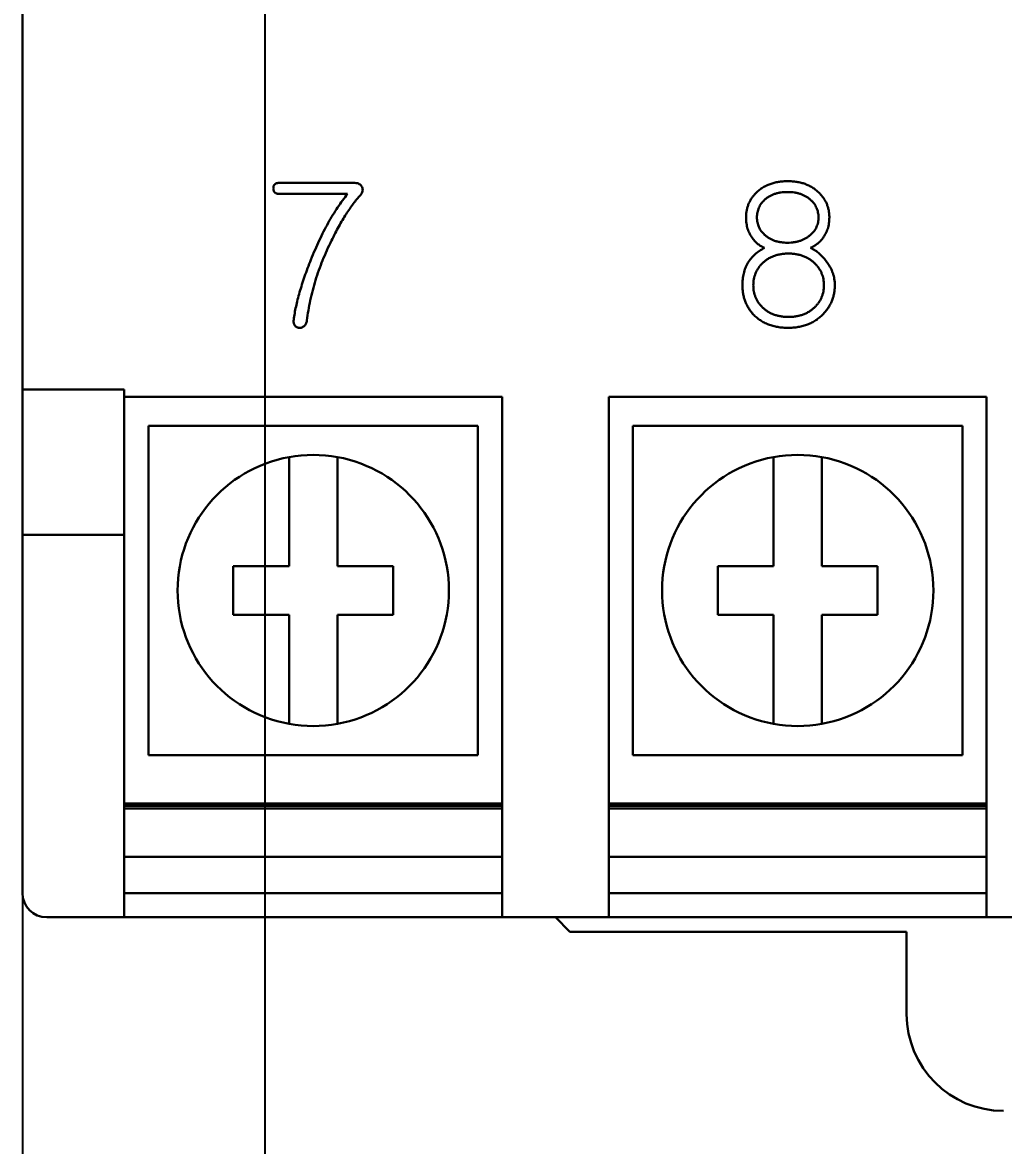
# Model space of a CAD drawing. Header units: millimetres. Extents: x 2473 to 2777, y 1336 to 1553.
# Drawn here: x 2584.52 to 2604.77, y 1377.84 to 1401.03 of the extents above; entities that cross this region are included whole.
import ezdxf

# ---------------------------------------------------------------- set-up
doc = ezdxf.new("R2010")
doc.units = ezdxf.units.MM
doc.layers.add('Z_OM_DIM', color=3, linetype='Continuous')
doc.layers.add('Z_OM_OUTLINE', color=7, linetype='Continuous', lineweight=30)
doc.styles.get("Standard").update_dxf_attribs({"font": 'arial.ttf'})
doc.dimstyles.new('AUTONICS SPEC$0', dxfattribs={"dimtxt": 2.5, "dimasz": 1.2, "dimexe": 0.5, "dimexo": 0.5, "dimgap": 0.5, "dimtad": 1, "dimlfac": 0.5, "dimdsep": 46, "dimtxsty": 'Standard', "dimcen": 0, "dimclrd": 256, "dimclre": 256, "dimclrt": 2, "dimazin": 2, "dimtp": 0.1, "dimtm": 0.1, "dimtfac": 0.71, "dimtmove": 0, "dimatfit": 3, "dimfxl": 0, "dimlwd": -1, "dimlwe": -1, "dimarcsym": 0})

# ---------------------------------------------------------------- blocks, each defined once
blk = doc.blocks.new('*D17')
at = {"layer": 'Defpoints', "color": 0}
for p in [(2584.525, 1383.55), (2634.525, 1383.55), (2634.525, 1364.935)]:
    blk.add_point(p, dxfattribs=at)
at = {"layer": 'Z_OM_DIM'}
for p, q in [((2584.525, 1383.05), (2584.525, 1364.435)), ((2634.525, 1383.05), (2634.525, 1364.435)), ((2585.725, 1364.935), (2633.325, 1364.935))]:
    blk.add_line(p, q, dxfattribs=at)
for points in [[(2585.725, 1365.135), (2585.725, 1364.735), (2584.525, 1364.935)], [(2633.325, 1365.135), (2633.325, 1364.735), (2634.525, 1364.935)]]:
    blk.add_solid(points, dxfattribs=at)
at = {"layer": 'Z_OM_DIM', "color": 2, "insert": (2609.525, 1366.712), "char_height": 2.5, "attachment_point": 5}
blk.add_mtext('50', dxfattribs=at)
blk = doc.blocks.new('*D18')
at = {"layer": 'Defpoints', "color": 0}
for p in [(2589.525, 1417.55), (2629.525, 1417.55), (2629.525, 1369.401)]:
    blk.add_point(p, dxfattribs=at)
at = {"layer": 'Z_OM_DIM'}
for p, q in [((2589.525, 1417.05), (2589.525, 1368.901)), ((2629.525, 1417.05), (2629.525, 1368.901)), ((2590.725, 1369.401), (2628.325, 1369.401))]:
    blk.add_line(p, q, dxfattribs=at)
for points in [[(2590.725, 1369.601), (2590.725, 1369.201), (2589.525, 1369.401)], [(2628.325, 1369.601), (2628.325, 1369.201), (2629.525, 1369.401)]]:
    blk.add_solid(points, dxfattribs=at)
at = {"layer": 'Z_OM_DIM', "color": 2, "insert": (2609.525, 1371.177), "char_height": 2.5, "attachment_point": 5}
blk.add_mtext('40', dxfattribs=at)

msp = doc.modelspace()

# ---------------------------------------------------------------- linework, layer by layer
at = {"layer": 'Z_OM_OUTLINE'}
for p, q in [((2584.525, 1393.45), (2584.525, 1413.05)), ((2591.388, 1397.716), (2589.813, 1397.716)), ((2589.814, 1397.491), (2591.235, 1397.491)), ((2584.525, 1393.45), (2584.525, 1390.45)), ((2586.625, 1393.45), (2584.525, 1393.45)), ((2586.625, 1390.45), (2586.625, 1393.45)), ((2594.425, 1393.3), (2586.625, 1393.3)), ((2594.425, 1383.55), (2594.425, 1393.3)), ((2604.425, 1393.3), (2596.625, 1393.3)), ((2596.625, 1393.3), (2596.625, 1383.55)), ((2604.425, 1383.55), (2604.425, 1393.3)), ((2587.126, 1392.7), (2587.126, 1385.9)), ((2587.126, 1392.7), (2593.926, 1392.7)), ((2593.926, 1392.7), (2593.926, 1385.9)), ((2597.126, 1392.7), (2597.126, 1385.9)), ((2597.126, 1392.7), (2603.926, 1392.7)), ((2603.926, 1392.7), (2603.926, 1385.9)), ((2590.026, 1391.029), (2590.026, 1389.8)), ((2591.026, 1389.8), (2591.026, 1391.029)), ((2600.026, 1391.029), (2600.026, 1389.8)), ((2601.026, 1389.8), (2601.026, 1391.029)), ((2584.525, 1390.45), (2586.625, 1390.45)), ((2584.525, 1383.55), (2584.525, 1390.45)), ((2586.625, 1390.45), (2586.625, 1383.55)), ((2588.876, 1389.8), (2588.876, 1388.8)), ((2590.026, 1389.8), (2588.876, 1389.8)), ((2592.176, 1389.8), (2591.026, 1389.8)), ((2592.176, 1388.8), (2592.176, 1389.8)), ((2600.026, 1389.8), (2598.876, 1389.8)), ((2598.876, 1389.8), (2598.876, 1388.8)), ((2602.176, 1389.8), (2601.026, 1389.8)), ((2602.176, 1388.8), (2602.176, 1389.8)), ((2588.876, 1388.8), (2590.026, 1388.8)), ((2590.026, 1388.8), (2590.026, 1387.571)), ((2591.026, 1388.8), (2592.176, 1388.8)), ((2591.026, 1387.571), (2591.026, 1388.8)), ((2598.876, 1388.8), (2600.026, 1388.8)), ((2600.026, 1388.8), (2600.026, 1387.571)), ((2601.026, 1388.8), (2602.176, 1388.8)), ((2601.026, 1387.571), (2601.026, 1388.8)), ((2587.126, 1385.9), (2593.926, 1385.9)), ((2597.126, 1385.9), (2603.926, 1385.9)), ((2594.425, 1384.9), (2586.625, 1384.9)), ((2594.425, 1384.85), (2586.625, 1384.85)), ((2594.425, 1384.8), (2586.625, 1384.8)), ((2604.425, 1384.902), (2596.625, 1384.902)), ((2604.425, 1384.85), (2596.625, 1384.85)), ((2604.425, 1384.8), (2596.625, 1384.8)), ((2586.625, 1383.8), (2594.425, 1383.8)), ((2596.625, 1383.8), (2604.425, 1383.8)), ((2584.525, 1383.05), (2584.525, 1383.55)), ((2586.625, 1383.55), (2586.625, 1382.55)), ((2594.425, 1382.55), (2594.425, 1383.55)), ((2596.625, 1383.55), (2596.625, 1382.55)), ((2604.425, 1382.55), (2604.425, 1383.55)), ((2586.625, 1383.05), (2594.425, 1383.05)), ((2596.625, 1383.05), (2604.425, 1383.05)), ((2586.625, 1382.55), (2585.025, 1382.55)), ((2586.625, 1382.55), (2594.425, 1382.55)), ((2596.625, 1382.55), (2594.425, 1382.55)), ((2595.525, 1382.55), (2595.825, 1382.25)), ((2596.625, 1382.55), (2604.425, 1382.55)), ((2607.925, 1382.55), (2604.425, 1382.55)), ((2602.775, 1382.25), (2595.825, 1382.25)), ((2602.775, 1380.55), (2602.775, 1382.25))]:
    msp.add_line(p, q, dxfattribs=at)
for centre, radius, start, end in [((2590.526, 1389.3), 2.8, 100.2866, 259.7134), ((2590.526, 1389.3), 2.8, 79.7134, 100.2866), ((2590.526, 1389.3), 2.8, 280.2866, 79.7134), ((2600.526, 1389.3), 2.8, 100.2866, 259.7134), ((2600.526, 1389.3), 2.8, 79.7134, 100.2866), ((2600.526, 1389.3), 2.8, 280.2866, 79.7134), ((2590.526, 1389.3), 2.8, 259.7134, 280.2866), ((2600.526, 1389.3), 2.8, 259.7134, 280.2866), ((2585.025, 1383.05), 0.5, 180, 270), ((2604.775, 1380.55), 2, 180, 270)]:
    msp.add_arc(centre, radius, start, end, dxfattribs=at)
for points, knots in [([(2589.813, 1397.716), (2589.804, 1397.716), (2589.788, 1397.715), (2589.765, 1397.71), (2589.746, 1397.701), (2589.729, 1397.689), (2589.717, 1397.673), (2589.708, 1397.653), (2589.703, 1397.63), (2589.703, 1397.614), (2589.702, 1397.605)], [0, 0, 0, 0, 0.146872, 0.274046, 0.392094, 0.501517, 0.610941, 0.726033, 0.856377, 1, 1, 1, 1]), ([(2589.702, 1397.605), (2589.703, 1397.596), (2589.703, 1397.58), (2589.709, 1397.556), (2589.717, 1397.536), (2589.73, 1397.52), (2589.746, 1397.506), (2589.766, 1397.498), (2589.789, 1397.492), (2589.806, 1397.492), (2589.814, 1397.491)], [0, 0, 0, 0, 0.146952, 0.274546, 0.393011, 0.502052, 0.613079, 0.728635, 0.856229, 1, 1, 1, 1]), ([(2591.534, 1397.632), (2591.527, 1397.645), (2591.513, 1397.67), (2591.478, 1397.697), (2591.435, 1397.713), (2591.404, 1397.715), (2591.388, 1397.716)], [0, 0, 0, 0, 0.245729, 0.47855, 0.723821, 1, 1, 1, 1]), ([(2591.5, 1397.466), (2591.511, 1397.479), (2591.53, 1397.504), (2591.548, 1397.547), (2591.549, 1397.592), (2591.539, 1397.619), (2591.534, 1397.632)], [0, 0, 0, 0, 0.281152, 0.527085, 0.760284, 1, 1, 1, 1]), ([(2600.318, 1397.753), (2600.286, 1397.753), (2600.222, 1397.751), (2600.129, 1397.74), (2600.041, 1397.722), (2599.958, 1397.696), (2599.88, 1397.663), (2599.806, 1397.624), (2599.737, 1397.576), (2599.696, 1397.539), (2599.675, 1397.52)], [0, 0, 0, 0, 0.139237, 0.271834, 0.399458, 0.523325, 0.643566, 0.762132, 0.880701, 1, 1, 1, 1]), ([(2600.96, 1397.521), (2600.939, 1397.54), (2600.898, 1397.577), (2600.83, 1397.624), (2600.756, 1397.664), (2600.678, 1397.697), (2600.595, 1397.722), (2600.507, 1397.74), (2600.414, 1397.751), (2600.351, 1397.753), (2600.318, 1397.753)], [0, 0, 0, 0, 0.118929, 0.236988, 0.355729, 0.476147, 0.599952, 0.727765, 0.860557, 1, 1, 1, 1]), ([(2591.235, 1397.491), (2591.2, 1397.447), (2591.128, 1397.355), (2591.027, 1397.209), (2590.929, 1397.054), (2590.832, 1396.889), (2590.739, 1396.713), (2590.649, 1396.529), (2590.561, 1396.334), (2590.506, 1396.2), (2590.478, 1396.132)], [0, 0, 0, 0, 0.109394, 0.223035, 0.340932, 0.463483, 0.590172, 0.721843, 0.858474, 1, 1, 1, 1]), ([(2590.904, 1396.528), (2590.929, 1396.578), (2590.977, 1396.676), (2591.053, 1396.817), (2591.128, 1396.948), (2591.202, 1397.071), (2591.277, 1397.183), (2591.351, 1397.286), (2591.424, 1397.381), (2591.475, 1397.438), (2591.5, 1397.466)], [0, 0, 0, 0, 0.1506805, 0.2939173, 0.4298201, 0.5582427, 0.6788683, 0.7930208, 0.8997366, 1, 1, 1, 1]), ([(2599.675, 1397.52), (2599.658, 1397.502), (2599.624, 1397.467), (2599.581, 1397.409), (2599.543, 1397.349), (2599.512, 1397.285), (2599.489, 1397.219), (2599.472, 1397.15), (2599.462, 1397.078), (2599.461, 1397.029), (2599.46, 1397.004)], [0, 0, 0, 0, 0.128637, 0.254768, 0.377916, 0.499644, 0.621377, 0.744776, 0.869869, 1, 1, 1, 1]), ([(2599.684, 1397.005), (2599.685, 1397.023), (2599.685, 1397.058), (2599.693, 1397.109), (2599.706, 1397.157), (2599.723, 1397.205), (2599.747, 1397.249), (2599.774, 1397.291), (2599.807, 1397.332), (2599.832, 1397.356), (2599.844, 1397.369)], [0, 0, 0, 0, 0.128615, 0.254199, 0.376785, 0.498269, 0.618953, 0.742904, 0.869771, 1, 1, 1, 1]), ([(2599.844, 1397.369), (2599.859, 1397.382), (2599.889, 1397.407), (2599.939, 1397.44), (2599.993, 1397.467), (2600.05, 1397.491), (2600.112, 1397.507), (2600.176, 1397.52), (2600.245, 1397.528), (2600.292, 1397.528), (2600.316, 1397.529)], [0, 0, 0, 0, 0.115646, 0.232316, 0.350729, 0.47056, 0.594312, 0.724014, 0.858944, 1, 1, 1, 1]), ([(2600.316, 1397.529), (2600.34, 1397.528), (2600.387, 1397.528), (2600.456, 1397.52), (2600.521, 1397.507), (2600.583, 1397.491), (2600.64, 1397.467), (2600.695, 1397.44), (2600.745, 1397.407), (2600.776, 1397.382), (2600.791, 1397.369)], [0, 0, 0, 0, 0.141197, 0.275172, 0.403958, 0.527931, 0.649029, 0.766606, 0.883403, 1, 1, 1, 1]), ([(2600.791, 1397.369), (2600.804, 1397.356), (2600.83, 1397.332), (2600.864, 1397.291), (2600.891, 1397.249), (2600.916, 1397.205), (2600.933, 1397.157), (2600.946, 1397.109), (2600.954, 1397.058), (2600.955, 1397.023), (2600.955, 1397.005)], [0, 0, 0, 0, 0.131579, 0.258706, 0.382804, 0.50354, 0.624902, 0.746868, 0.872035, 1, 1, 1, 1]), ([(2601.18, 1397.006), (2601.179, 1397.031), (2601.178, 1397.08), (2601.167, 1397.151), (2601.15, 1397.221), (2601.126, 1397.287), (2601.095, 1397.35), (2601.056, 1397.41), (2601.012, 1397.469), (2600.978, 1397.504), (2600.96, 1397.521)], [0, 0, 0, 0, 0.128917, 0.25396, 0.377169, 0.499056, 0.62013, 0.743626, 0.870177, 1, 1, 1, 1]), ([(2599.46, 1397.004), (2599.46, 1396.983), (2599.462, 1396.942), (2599.467, 1396.882), (2599.478, 1396.825), (2599.492, 1396.769), (2599.512, 1396.717), (2599.534, 1396.666), (2599.562, 1396.618), (2599.584, 1396.588), (2599.594, 1396.573)], [0, 0, 0, 0, 0.134934, 0.265306, 0.393305, 0.517035, 0.638974, 0.759094, 0.879322, 1, 1, 1, 1]), ([(2599.844, 1396.646), (2599.832, 1396.658), (2599.807, 1396.683), (2599.774, 1396.722), (2599.746, 1396.764), (2599.723, 1396.807), (2599.706, 1396.854), (2599.693, 1396.903), (2599.685, 1396.953), (2599.685, 1396.988), (2599.684, 1397.005)], [0, 0, 0, 0, 0.130305, 0.25602, 0.378604, 0.500306, 0.621462, 0.745082, 0.870301, 1, 1, 1, 1]), ([(2600.955, 1397.005), (2600.955, 1396.988), (2600.954, 1396.953), (2600.946, 1396.903), (2600.933, 1396.854), (2600.916, 1396.807), (2600.892, 1396.764), (2600.864, 1396.722), (2600.83, 1396.682), (2600.804, 1396.658), (2600.791, 1396.646)], [0, 0, 0, 0, 0.129031, 0.2538272, 0.3768103, 0.4978429, 0.6195854, 0.7423347, 0.8683251, 1, 1, 1, 1]), ([(2601.042, 1396.573), (2601.053, 1396.588), (2601.075, 1396.619), (2601.102, 1396.668), (2601.127, 1396.719), (2601.146, 1396.772), (2601.161, 1396.827), (2601.172, 1396.885), (2601.178, 1396.945), (2601.179, 1396.985), (2601.18, 1397.006)], [0, 0, 0, 0, 0.121565, 0.243744, 0.365204, 0.486262, 0.610647, 0.73648, 0.86604, 1, 1, 1, 1]), ([(2600.316, 1396.482), (2600.292, 1396.482), (2600.245, 1396.483), (2600.176, 1396.492), (2600.111, 1396.504), (2600.05, 1396.521), (2599.993, 1396.546), (2599.939, 1396.573), (2599.889, 1396.607), (2599.859, 1396.633), (2599.844, 1396.646)], [0, 0, 0, 0, 0.140564, 0.275153, 0.404403, 0.528034, 0.647877, 0.766401, 0.883295, 1, 1, 1, 1]), ([(2600.791, 1396.646), (2600.776, 1396.633), (2600.745, 1396.607), (2600.695, 1396.573), (2600.64, 1396.545), (2600.583, 1396.522), (2600.521, 1396.504), (2600.456, 1396.492), (2600.387, 1396.483), (2600.34, 1396.482), (2600.316, 1396.482)], [0, 0, 0, 0, 0.117628, 0.234647, 0.35234, 0.473443, 0.597298, 0.725642, 0.859288, 1, 1, 1, 1]), ([(2590.395, 1394.876), (2590.405, 1394.945), (2590.424, 1395.085), (2590.464, 1395.293), (2590.514, 1395.5), (2590.572, 1395.707), (2590.64, 1395.914), (2590.719, 1396.119), (2590.806, 1396.325), (2590.871, 1396.46), (2590.904, 1396.528)], [0, 0, 0, 0, 0.1213005, 0.2428319, 0.3655671, 0.4892501, 0.6142885, 0.7412412, 0.8694508, 1, 1, 1, 1]), ([(2599.838, 1396.376), (2599.803, 1396.356), (2599.734, 1396.316), (2599.641, 1396.242), (2599.56, 1396.16), (2599.517, 1396.097), (2599.496, 1396.066)], [0, 0, 0, 0, 0.260674, 0.512287, 0.756948, 1, 1, 1, 1]), ([(2599.594, 1396.573), (2599.612, 1396.551), (2599.645, 1396.508), (2599.705, 1396.454), (2599.769, 1396.409), (2599.815, 1396.387), (2599.838, 1396.376)], [0, 0, 0, 0, 0.263995, 0.514148, 0.758772, 1, 1, 1, 1]), ([(2600.789, 1396.377), (2600.813, 1396.388), (2600.861, 1396.409), (2600.927, 1396.455), (2600.989, 1396.509), (2601.024, 1396.551), (2601.042, 1396.573)], [0, 0, 0, 0, 0.243251, 0.487828, 0.738731, 1, 1, 1, 1]), ([(2601.129, 1396.078), (2601.106, 1396.11), (2601.062, 1396.173), (2600.981, 1396.254), (2600.891, 1396.325), (2600.823, 1396.359), (2600.789, 1396.377)], [0, 0, 0, 0, 0.256061, 0.504936, 0.75055, 1, 1, 1, 1]), ([(2599.794, 1396.054), (2599.811, 1396.071), (2599.845, 1396.103), (2599.903, 1396.144), (2599.964, 1396.18), (2600.03, 1396.208), (2600.101, 1396.231), (2600.176, 1396.246), (2600.255, 1396.257), (2600.309, 1396.257), (2600.337, 1396.258)], [0, 0, 0, 0, 0.1194366, 0.2367802, 0.3554124, 0.4753355, 0.5988128, 0.7271397, 0.8606162, 1, 1, 1, 1]), ([(2600.337, 1396.258), (2600.364, 1396.257), (2600.418, 1396.257), (2600.496, 1396.246), (2600.57, 1396.231), (2600.641, 1396.208), (2600.707, 1396.18), (2600.768, 1396.144), (2600.827, 1396.104), (2600.862, 1396.071), (2600.879, 1396.054)], [0, 0, 0, 0, 0.138625, 0.270366, 0.397937, 0.520676, 0.641691, 0.760514, 0.879644, 1, 1, 1, 1]), ([(2590.478, 1396.132), (2590.455, 1396.073), (2590.41, 1395.957), (2590.348, 1395.786), (2590.293, 1395.621), (2590.245, 1395.462), (2590.204, 1395.31), (2590.17, 1395.165), (2590.143, 1395.026), (2590.129, 1394.935), (2590.123, 1394.891)], [0, 0, 0, 0, 0.147505, 0.288198, 0.422849, 0.550695, 0.672276, 0.78728, 0.896735, 1, 1, 1, 1]), ([(2599.496, 1396.066), (2599.478, 1396.031), (2599.444, 1395.961), (2599.41, 1395.848), (2599.389, 1395.728), (2599.386, 1395.645), (2599.385, 1395.603)], [0, 0, 0, 0, 0.2410229, 0.4852633, 0.7369455, 1, 1, 1, 1]), ([(2599.609, 1395.602), (2599.61, 1395.624), (2599.611, 1395.667), (2599.62, 1395.731), (2599.634, 1395.792), (2599.655, 1395.85), (2599.68, 1395.906), (2599.713, 1395.958), (2599.75, 1396.008), (2599.779, 1396.039), (2599.794, 1396.054)], [0, 0, 0, 0, 0.131498, 0.25826, 0.382344, 0.504419, 0.626133, 0.748755, 0.872451, 1, 1, 1, 1]), ([(2600.879, 1396.054), (2600.894, 1396.039), (2600.924, 1396.009), (2600.962, 1395.958), (2600.995, 1395.906), (2601.021, 1395.85), (2601.043, 1395.792), (2601.057, 1395.731), (2601.066, 1395.667), (2601.067, 1395.624), (2601.068, 1395.602)], [0, 0, 0, 0, 0.128608, 0.252507, 0.375242, 0.496957, 0.61893, 0.74278, 0.869032, 1, 1, 1, 1]), ([(2601.292, 1395.606), (2601.291, 1395.627), (2601.291, 1395.67), (2601.283, 1395.733), (2601.27, 1395.794), (2601.252, 1395.854), (2601.229, 1395.912), (2601.201, 1395.969), (2601.167, 1396.025), (2601.142, 1396.06), (2601.129, 1396.078)], [0, 0, 0, 0, 0.126412, 0.2502, 0.373405, 0.495837, 0.619106, 0.743399, 0.870633, 1, 1, 1, 1]), ([(2599.385, 1395.603), (2599.386, 1395.574), (2599.387, 1395.517), (2599.398, 1395.433), (2599.415, 1395.353), (2599.44, 1395.275), (2599.472, 1395.201), (2599.51, 1395.13), (2599.556, 1395.062), (2599.592, 1395.021), (2599.609, 1394.999)], [0, 0, 0, 0, 0.131321, 0.259102, 0.383441, 0.50625, 0.628601, 0.750798, 0.873994, 1, 1, 1, 1]), ([(2599.794, 1395.153), (2599.779, 1395.168), (2599.75, 1395.199), (2599.713, 1395.249), (2599.68, 1395.301), (2599.655, 1395.356), (2599.634, 1395.414), (2599.62, 1395.474), (2599.611, 1395.537), (2599.61, 1395.58), (2599.609, 1395.602)], [0, 0, 0, 0, 0.128399, 0.25292, 0.375362, 0.496827, 0.619715, 0.742347, 0.868794, 1, 1, 1, 1]), ([(2601.068, 1395.602), (2601.067, 1395.58), (2601.066, 1395.537), (2601.057, 1395.474), (2601.042, 1395.414), (2601.021, 1395.356), (2600.995, 1395.301), (2600.962, 1395.249), (2600.924, 1395.198), (2600.894, 1395.168), (2600.879, 1395.153)], [0, 0, 0, 0, 0.130672, 0.256605, 0.37901, 0.501791, 0.623261, 0.745821, 0.87054, 1, 1, 1, 1]), ([(2601.045, 1395), (2601.065, 1395.021), (2601.104, 1395.063), (2601.154, 1395.131), (2601.197, 1395.202), (2601.231, 1395.277), (2601.259, 1395.355), (2601.278, 1395.435), (2601.289, 1395.52), (2601.291, 1395.577), (2601.292, 1395.606)], [0, 0, 0, 0, 0.128741, 0.25436, 0.377596, 0.499417, 0.62131, 0.744744, 0.870238, 1, 1, 1, 1]), ([(2599.609, 1394.999), (2599.632, 1394.978), (2599.678, 1394.934), (2599.754, 1394.878), (2599.836, 1394.831), (2599.924, 1394.792), (2600.016, 1394.762), (2600.115, 1394.74), (2600.218, 1394.727), (2600.289, 1394.726), (2600.326, 1394.725)], [0, 0, 0, 0, 0.120618, 0.24036, 0.359192, 0.47994, 0.603188, 0.729927, 0.862085, 1, 1, 1, 1]), ([(2600.337, 1394.949), (2600.309, 1394.95), (2600.255, 1394.95), (2600.176, 1394.961), (2600.101, 1394.976), (2600.03, 1394.999), (2599.964, 1395.027), (2599.903, 1395.063), (2599.845, 1395.104), (2599.811, 1395.136), (2599.794, 1395.153)], [0, 0, 0, 0, 0.139384, 0.27286, 0.401187, 0.524665, 0.644588, 0.76322, 0.880563, 1, 1, 1, 1]), ([(2600.326, 1394.725), (2600.362, 1394.726), (2600.433, 1394.727), (2600.538, 1394.74), (2600.637, 1394.761), (2600.73, 1394.792), (2600.818, 1394.83), (2600.9, 1394.878), (2600.976, 1394.935), (2601.022, 1394.978), (2601.045, 1395)], [0, 0, 0, 0, 0.1380314, 0.2703266, 0.3979368, 0.5206302, 0.6415097, 0.760177, 0.8793795, 1, 1, 1, 1]), ([(2600.879, 1395.153), (2600.862, 1395.136), (2600.827, 1395.103), (2600.768, 1395.063), (2600.707, 1395.027), (2600.641, 1394.999), (2600.57, 1394.976), (2600.496, 1394.961), (2600.418, 1394.95), (2600.364, 1394.95), (2600.337, 1394.949)], [0, 0, 0, 0, 0.120356, 0.239486, 0.358309, 0.479324, 0.602063, 0.729634, 0.861375, 1, 1, 1, 1]), ([(2590.123, 1394.891), (2590.121, 1394.88), (2590.119, 1394.858), (2590.122, 1394.826), (2590.131, 1394.797), (2590.142, 1394.781), (2590.147, 1394.772)], [0, 0, 0, 0, 0.27248, 0.526313, 0.763133, 1, 1, 1, 1]), ([(2590.147, 1394.772), (2590.153, 1394.765), (2590.164, 1394.752), (2590.187, 1394.738), (2590.211, 1394.728), (2590.229, 1394.726), (2590.237, 1394.725)], [0, 0, 0, 0, 0.255678, 0.500981, 0.745779, 1, 1, 1, 1]), ([(2590.237, 1394.725), (2590.246, 1394.725), (2590.264, 1394.724), (2590.29, 1394.73), (2590.314, 1394.741), (2590.329, 1394.751), (2590.336, 1394.756)], [0, 0, 0, 0, 0.2533749, 0.4953006, 0.741882, 1, 1, 1, 1]), ([(2590.336, 1394.756), (2590.344, 1394.764), (2590.359, 1394.78), (2590.376, 1394.808), (2590.388, 1394.841), (2590.393, 1394.864), (2590.395, 1394.876)], [0, 0, 0, 0, 0.238218, 0.480118, 0.730038, 1, 1, 1, 1]), ([(2590.026, 1392.055), (2590.026, 1392.052), (2590.026, 1392.045), (2590.026, 1391.953), (2590.026, 1391.746), (2590.026, 1391.459), (2590.026, 1391.205), (2590.026, 1391.06), (2590.026, 1391.029)], [0, 0, 0, 0, 0.097073, 0.305417, 0.514403, 0.725608, 0.940944, 1, 1, 1, 1]), ([(2591.026, 1391.029), (2591.026, 1391.066), (2591.026, 1391.226), (2591.026, 1391.498), (2591.026, 1391.79), (2591.026, 1391.985), (2591.026, 1392.051), (2591.026, 1392.054), (2591.026, 1392.055)], [0, 0, 0, 0, 0.069792, 0.302406, 0.524274, 0.739225, 0.950123, 1, 1, 1, 1]), ([(2600.026, 1392.055), (2600.026, 1392.052), (2600.026, 1392.045), (2600.026, 1391.953), (2600.026, 1391.746), (2600.026, 1391.459), (2600.026, 1391.205), (2600.026, 1391.06), (2600.026, 1391.029)], [0, 0, 0, 0, 0.097073, 0.305417, 0.514403, 0.725608, 0.940944, 1, 1, 1, 1]), ([(2601.026, 1391.029), (2601.026, 1391.066), (2601.026, 1391.226), (2601.026, 1391.498), (2601.026, 1391.79), (2601.026, 1391.985), (2601.026, 1392.051), (2601.026, 1392.054), (2601.026, 1392.055)], [0, 0, 0, 0, 0.069792, 0.302406, 0.524274, 0.739225, 0.950123, 1, 1, 1, 1]), ([(2590.026, 1387.571), (2590.026, 1387.481), (2590.026, 1387.271), (2590.026, 1386.968), (2590.026, 1386.727), (2590.026, 1386.574), (2590.026, 1386.555), (2590.026, 1386.545)], [0, 0, 0, 0, 0.168651, 0.396242, 0.614757, 0.799387, 1, 1, 1, 1]), ([(2591.026, 1386.545), (2591.026, 1386.545), (2591.026, 1386.546), (2591.026, 1386.587), (2591.026, 1386.74), (2591.026, 1386.992), (2591.026, 1387.283), (2591.026, 1387.483), (2591.026, 1387.571)], [0, 0, 0, 0, 0.0255, 0.200841, 0.411603, 0.62228, 0.835316, 1, 1, 1, 1]), ([(2600.026, 1387.571), (2600.026, 1387.481), (2600.026, 1387.271), (2600.026, 1386.968), (2600.026, 1386.727), (2600.026, 1386.574), (2600.026, 1386.555), (2600.026, 1386.545)], [0, 0, 0, 0, 0.168651, 0.396242, 0.614757, 0.799387, 1, 1, 1, 1]), ([(2601.026, 1386.545), (2601.026, 1386.545), (2601.026, 1386.546), (2601.026, 1386.587), (2601.026, 1386.74), (2601.026, 1386.992), (2601.026, 1387.283), (2601.026, 1387.483), (2601.026, 1387.571)], [0, 0, 0, 0, 0.0255, 0.200841, 0.411603, 0.62228, 0.835316, 1, 1, 1, 1])]:
    msp.add_open_spline(points, degree=3, knots=knots, dxfattribs=at)

# ---------------------------------------------------------------- dimensions: what is measured, and where the dimension line sits
at = {"layer": 'Z_OM_DIM'}
dim = msp.add_linear_dim(base=(2629.525, 1369.401), p1=(2589.525, 1417.55), p2=(2629.525, 1417.55), dimstyle='AUTONICS SPEC$0', override={"dimlfac": 1}, dxfattribs=at)
dim.commit()
dim.dimension.update_dxf_attribs({"geometry": '*D18', "text_midpoint": (2609.525, 1371.177)})
dim = msp.add_linear_dim(base=(2634.525, 1364.935), p1=(2584.525, 1383.55), p2=(2634.525, 1383.55), dimstyle='AUTONICS SPEC$0', override={"dimlfac": 1}, dxfattribs=at)
dim.commit()
dim.dimension.update_dxf_attribs({"geometry": '*D17', "text_midpoint": (2609.525, 1364.935), "dimtype": 160})

doc.saveas('drawing.dxf')
